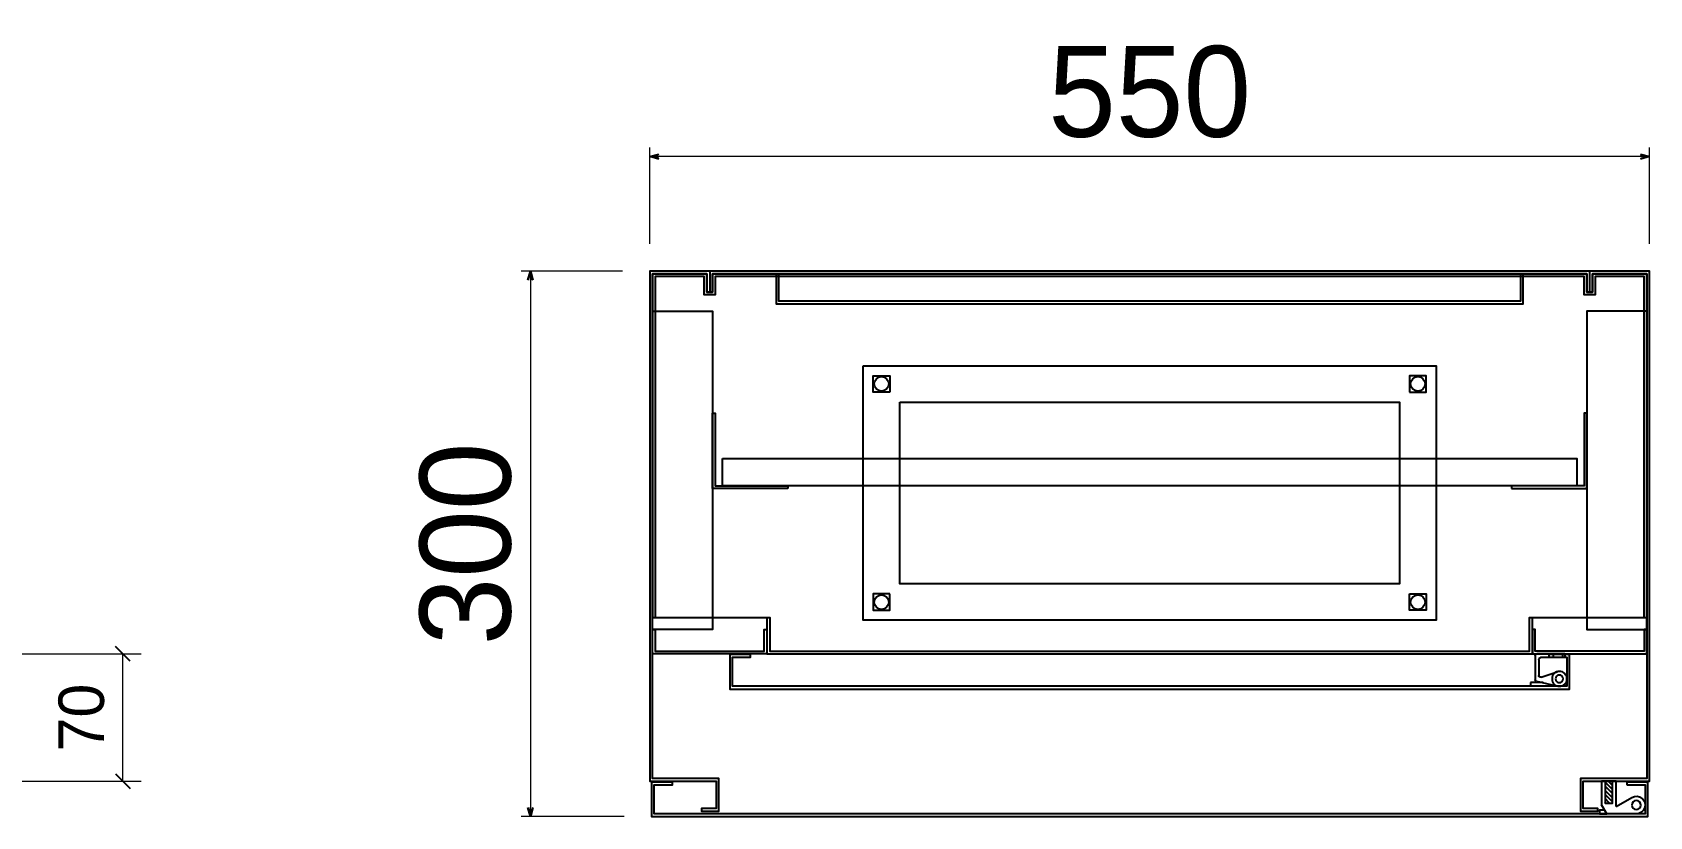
# Model space of a CAD drawing. Header units: millimetres. Extents: x 0 to 3953, y 0 to 2795.
# Drawn here: x 2019 to 2909, y 920 to 1352 of the extents above; entities that cross this region are included whole.
import ezdxf

# ---------------------------------------------------------------- set-up
doc = ezdxf.new("R2010")
doc.units = ezdxf.units.MM
doc.layers.add('Ghi chu', color=7, linetype='Continuous')
doc.dimstyles.new('CNC', dxfattribs={"dimtxt": 50, "dimasz": 5, "dimexe": 5, "dimexo": 15, "dimgap": 10, "dimtad": 1, "dimdec": 0, "dimtxsty": 'Standard', "dimblk": 'OPEN30', "dimcen": 10, "dimclrd": 5, "dimclre": 5, "dimclrt": 3, "dimazin": 3, "dimtfac": 1, "dimtdec": 0, "dimtmove": 0, "dimatfit": 3, "dimldrblk": 'ARCHTICK', "dimlwd": 9, "dimlwe": 9})
doc.dimstyles.new('Dim-25', dxfattribs={"dimtxt": 25, "dimasz": 8, "dimexe": 10, "dimexo": 15, "dimgap": 10, "dimtad": 1, "dimdec": 0, "dimtxsty": 'Standard', "dimblk": 'OBLIQUE', "dimcen": 10, "dimclrd": 5, "dimclre": 5, "dimclrt": 3, "dimazin": 3, "dimtfac": 1, "dimtdec": 0, "dimtmove": 0, "dimatfit": 3, "dimldrblk": 'OBLIQUE', "dimlwd": 9, "dimlwe": 9})

# ---------------------------------------------------------------- blocks, each defined once
blk = doc.blocks.new('HL011-1-2')
h = blk.add_hatch()
h.set_pattern_fill('ANSI31', color=2, scale=0.5, style=0)
h.paths.add_polyline_path([(6, 12), (2, 12), (2, 0), (6, 0)])
at = {"color": 1}
for p, q in [((3, 18), (0, 13)), ((19.15, 18), (3, 18)), ((0, 0), (0, 13)), ((8, 14), (8, 0)), ((8, 14), (16.72, 8.95)), ((8, 0), (0, 0))]:
    blk.add_line(p, q, dxfattribs=at)
blk.add_lwpolyline([(1.8, 16), (-1, 16), (-1, 18), (3, 18)], dxfattribs=at)
at = {"color": 2}
blk.add_lwpolyline([(2, 0), (2, 12), (6, 12), (6, 0)], dxfattribs=at)
at = {"color": 1}
blk.add_circle((19.15, 13.15), 2.5, dxfattribs=at)
blk.add_arc((19.15, 13.15), 4.85, 239.93677, 90, dxfattribs=at)
blk = doc.blocks.new('*D14')
at = {"color": 5, "lineweight": 9, "ltscale": 3, "transparency": 16777216}
for p, q in [((2358.64, 1235.28), (2358.64, 1288.31)), ((2903.64, 1283.31), (2363.64, 1283.31)), ((2908.64, 1235.28), (2908.64, 1288.31))]:
    blk.add_line(p, q, dxfattribs=at)
at = {"color": 0, "linetype": 'ByBlock', "lineweight": -2}
for p, q in [((2358.64, 1283.31), (2363.64, 1284.65)), ((2363.64, 1281.97), (2358.64, 1283.31)), ((2358.64, 1283.31), (2363.64, 1283.31)), ((2903.64, 1284.65), (2908.64, 1283.31)), ((2908.64, 1283.31), (2903.64, 1281.97)), ((2908.64, 1283.31), (2903.64, 1283.31))]:
    blk.add_line(p, q, dxfattribs=at)
at = {"layer": 'Defpoints', "color": 0, "ltscale": 3, "transparency": 16777216}
for p in [(2358.64, 1283.31), (2358.64, 1220.28), (2908.64, 1220.28)]:
    blk.add_point(p, dxfattribs=at)
at = {"color": 3, "ltscale": 3, "transparency": 16777216, "insert": (2633.64, 1318.83), "char_height": 50, "attachment_point": 5}
blk.add_mtext('550', dxfattribs=at)
blk = doc.blocks.new('_ArchTick')
at = {"color": 0, "const_width": 0.15}
blk.add_lwpolyline([(-0.5, -0.5), (0.5, 0.5)], dxfattribs=at)
blk = doc.blocks.new('_Open30')
at = {"color": 0, "linetype": 'ByBlock', "lineweight": -2}
for p, q in [((-1, 0.27), (0, 0)), ((0, 0), (-1, -0.27)), ((0, 0), (-1, 0))]:
    blk.add_line(p, q, dxfattribs=at)
blk = doc.blocks.new('*D15')
at = {"color": 5, "lineweight": 9, "ltscale": 3, "transparency": 16777216}
for p, q in [((2343.64, 1220.28), (2288.03, 1220.28)), ((2293.03, 1215.28), (2293.03, 925.28)), ((2344.64, 920.28), (2288.03, 920.28))]:
    blk.add_line(p, q, dxfattribs=at)
at = {"color": 0, "linetype": 'ByBlock', "lineweight": -2}
for p, q in [((2291.69, 1215.28), (2293.03, 1220.28)), ((2293.03, 1220.28), (2294.37, 1215.28)), ((2293.03, 1220.28), (2293.03, 1215.28)), ((2293.03, 920.28), (2291.69, 925.28)), ((2294.37, 925.28), (2293.03, 920.28)), ((2293.03, 920.28), (2293.03, 925.28))]:
    blk.add_line(p, q, dxfattribs=at)
at = {"layer": 'Defpoints', "color": 0, "ltscale": 3, "transparency": 16777216}
for p in [(2358.64, 1220.28), (2293.03, 920.28), (2359.64, 920.28)]:
    blk.add_point(p, dxfattribs=at)
at = {"color": 3, "ltscale": 3, "transparency": 16777216, "insert": (2257.49, 1070.28), "char_height": 50, "attachment_point": 5, "rotation": 90}
blk.add_mtext('300', dxfattribs=at)
blk = doc.blocks.new('HL036-1-2')
at = {"layer": 'Ghi chu', "color": 1}
for p, q in [((-3, 17.8), (-18.9, 17.8)), ((-18.9, 15.8), (-18.9, 17.8)), ((-12.06, 15.8), (-18.9, 15.8)), ((-16.4, 1), (-16.4, 14)), ((-15.62, 14.98), (-3.92, 17.7)), ((-14.4, 3), (-14.4, 11.87)), ((-13.08, 12.81), (-4.31, 9.82)), ((0, 0), (-15.4, 0)), ((0, 2), (-13.4, 2)), ((-6.2, 2), (-6.2, 0)), ((-1.2, 2), (-1.2, 0)), ((0, 0), (0, 2))]:
    blk.add_line(p, q, dxfattribs=at)
for radius in [4.1, 2.1]:
    blk.add_circle((-3, 13.7), radius, dxfattribs=at)
for centre, start, end in [((-15.4, 14), 102.96162, 180), ((-13.4, 11.87), 71.32539, 180), ((-15.4, 1), 180, 270), ((-13.4, 3), 180, 270)]:
    blk.add_arc(centre, 1, start, end, dxfattribs=at)
blk = doc.blocks.new('*D32')
at = {"color": 5, "lineweight": 9, "ltscale": 3, "transparency": 16777216}
for p, q in [((1993.06, 1009.78), (2078.91, 1009.78)), ((2068.91, 939.78), (2068.91, 1009.78)), ((1994.56, 939.78), (2078.91, 939.78))]:
    blk.add_line(p, q, dxfattribs=at)
at = {"color": 0, "linetype": 'ByBlock', "lineweight": -2}
for p, q in [((2072.91, 1005.78), (2064.91, 1013.78)), ((2064.91, 943.78), (2072.91, 935.78))]:
    blk.add_line(p, q, dxfattribs=at)
at = {"layer": 'Defpoints', "color": 0, "ltscale": 3, "transparency": 16777216}
for p in [(1978.06, 1009.78), (2068.91, 1009.78), (1979.56, 939.78)]:
    blk.add_point(p, dxfattribs=at)
at = {"color": 3, "ltscale": 3, "transparency": 16777216, "insert": (2046.15, 974.78), "char_height": 25, "attachment_point": 5, "rotation": 90}
blk.add_mtext('70', dxfattribs=at)
blk = doc.blocks.new('_Oblique')
at = {"color": 0, "linetype": 'ByBlock', "lineweight": -2}
blk.add_line((-0.5, -0.5), (0.5, 0.5), dxfattribs=at)

msp = doc.modelspace()

# ---------------------------------------------------------------- linework, layer by layer
at = {"ltscale": 3}
for p, q in [((2391.64, 1220.276), (2391.64, 1208.776)), ((2875.64, 1220.276), (2875.64, 1208.776))]:
    msp.add_line(p, q, dxfattribs=at)
at = {"color": 7}
for points in [[(2877.14, 1218.776), (2907.14, 1218.776), (2907.14, 941.276), (2870.64, 941.276), (2870.64, 923.276), (2880.14, 923.276), (2880.14, 924.776), (2872.14, 924.776), (2872.14, 939.776), (2908.64, 939.776), (2908.64, 1220.276), (2358.64, 1220.276), (2358.64, 939.776), (2395.14, 939.776), (2395.14, 924.776), (2387.14, 924.776), (2387.14, 923.276), (2396.64, 923.276), (2396.64, 941.276), (2360.14, 941.276), (2360.14, 1218.776), (2390.14, 1218.776), (2390.14, 1208.776), (2393.14, 1208.776), (2393.14, 1218.776), (2874.14, 1218.776), (2874.14, 1208.776), (2877.14, 1208.776)], [(2476.14, 1168.276), (2791.14, 1168.276), (2791.14, 1028.276), (2476.14, 1028.276)]]:
    msp.add_lwpolyline(points, close=True, dxfattribs=at)
at = {"color": 3, "ltscale": 3}
msp.add_lwpolyline([(2360.14, 1029.776), (2423.14, 1029.776), (2423.14, 1009.776), (2844.14, 1009.776), (2844.14, 1029.776), (2907.14, 1029.776), (2907.14, 1218.776), (2877.14, 1218.776), (2877.14, 1208.776), (2874.14, 1208.776), (2874.14, 1218.776), (2393.14, 1218.776), (2393.14, 1208.776), (2390.14, 1208.776), (2390.14, 1218.776), (2360.14, 1218.776), (2360.14, 1029.776)], dxfattribs=at)
at = {"color": 1}
msp.add_lwpolyline([(2837.64, 1218.776), (2837.64, 1203.776), (2429.64, 1203.776), (2429.64, 1218.776), (2428.14, 1218.776), (2428.14, 1202.276), (2839.14, 1202.276), (2839.14, 1218.776)], close=True, dxfattribs=at)
at = {"color": 3, "ltscale": 3}
msp.add_lwpolyline([(2361.64, 1029.776), (2424.64, 1029.776), (2424.64, 1011.276), (2842.64, 1011.276), (2842.64, 1029.776), (2905.64, 1029.776), (2905.64, 1217.276), (2878.64, 1217.276), (2878.64, 1207.276), (2872.64, 1207.276), (2872.64, 1217.276), (2394.64, 1217.276), (2394.64, 1207.276), (2388.64, 1207.276), (2388.64, 1217.276), (2361.64, 1217.276)], close=True, dxfattribs=at)
for points in [[(2360.14, 1198.276), (2393.14, 1198.276), (2393.14, 1023.276), (2360.14, 1023.276)], [(2907.14, 1198.276), (2874.14, 1198.276), (2874.14, 1023.276), (2907.14, 1023.276)]]:
    msp.add_lwpolyline(points, close=True)
at = {"color": 2}
for points in [[(2490.64, 1153.776), (2481.64, 1153.776), (2481.64, 1162.776), (2490.64, 1162.776)], [(2776.64, 1153.776), (2785.64, 1153.776), (2785.64, 1162.776), (2776.64, 1162.776)], [(2496.14, 1148.276), (2771.14, 1148.276), (2771.14, 1048.276), (2496.14, 1048.276)], [(2490.64, 1042.776), (2481.64, 1042.776), (2481.64, 1033.776), (2490.64, 1033.776)], [(2776.64, 1042.776), (2785.64, 1042.776), (2785.64, 1033.776), (2776.64, 1033.776)]]:
    msp.add_lwpolyline(points, close=True, dxfattribs=at)
at = {"color": 251}
for points in [[(2434.64, 1100.776), (2393.14, 1100.776), (2393.14, 1142.276), (2394.64, 1142.276), (2394.64, 1102.276), (2434.64, 1102.276)], [(2832.64, 1100.776), (2874.14, 1100.776), (2874.14, 1142.276), (2872.64, 1142.276), (2872.64, 1102.276), (2832.64, 1102.276)], [(2398.64, 1117.276), (2868.64, 1117.276), (2868.64, 1102.276), (2398.64, 1102.276)]]:
    msp.add_lwpolyline(points, close=True, dxfattribs=at)
at = {"color": 3}
for points in [[(2361.64, 1023.276), (2361.64, 1011.276), (2421.64, 1011.276), (2421.64, 1023.276), (2423.14, 1023.276), (2423.14, 1009.776), (2360.14, 1009.776), (2360.14, 1023.276)], [(2905.64, 1023.276), (2905.64, 1011.276), (2845.64, 1011.276), (2845.64, 1023.276), (2844.14, 1023.276), (2844.14, 1009.776), (2907.14, 1009.776), (2907.14, 1023.276)]]:
    msp.add_lwpolyline(points, close=True, dxfattribs=at)
at = {"color": 6}
for points in [[(2853.14, 1007.976), (2863.14, 1007.976), (2863.14, 991.976), (2404.14, 991.976), (2404.14, 1007.976), (2414.14, 1007.976), (2414.14, 1009.476), (2402.64, 1009.476), (2402.64, 990.476), (2864.64, 990.476), (2864.64, 1009.476), (2853.14, 1009.476)], [(2896.14, 937.776), (2906.14, 937.776), (2906.14, 921.776), (2361.14, 921.776), (2361.14, 937.776), (2371.14, 937.776), (2371.14, 939.276), (2359.64, 939.276), (2359.64, 920.276), (2907.64, 920.276), (2907.64, 939.276), (2896.14, 939.276)]]:
    msp.add_lwpolyline(points, close=True, dxfattribs=at)
at = {"color": 7}
for centre in [(2486.14, 1158.276), (2781.14, 1158.276), (2486.14, 1038.276), (2781.14, 1038.276)]:
    msp.add_circle(centre, 4, dxfattribs=at)

# ---------------------------------------------------------------- block references
at = {"color": 7, "xscale": -1, "rotation": 180}
for name, p in [('HL036-1-2', (2862.04, 1009.776)), ('HL011-1-2', (2882.14, 939.776))]:
    msp.add_blockref(name, p, dxfattribs=at)

# ---------------------------------------------------------------- dimensions: what is measured, and where the dimension line sits
at = {"ltscale": 3}
dim = msp.add_linear_dim(base=(2358.64, 1283.306), p1=(2908.64, 1220.276), p2=(2358.64, 1220.276), dimstyle='CNC', dxfattribs=at)
dim.commit()
dim.dimension.update_dxf_attribs({"geometry": '*D14', "text_midpoint": (2633.64, 1318.835)})
for base, p1, p2, dimstyle, picture, middle in [((2293.032, 920.276), (2358.64, 1220.276), (2359.64, 920.276), 'CNC', '*D15', (2257.486, 1070.276)), ((2068.912, 1009.776), (1979.558, 939.776), (1978.058, 1009.776), 'Dim-25', '*D32', (2046.147, 974.776))]:
    dim = msp.add_linear_dim(base=base, p1=p1, p2=p2, angle=90, dimstyle=dimstyle, dxfattribs=at)
    dim.commit()
    dim.dimension.update_dxf_attribs({"geometry": picture, "text_midpoint": middle})

doc.saveas('drawing.dxf')
